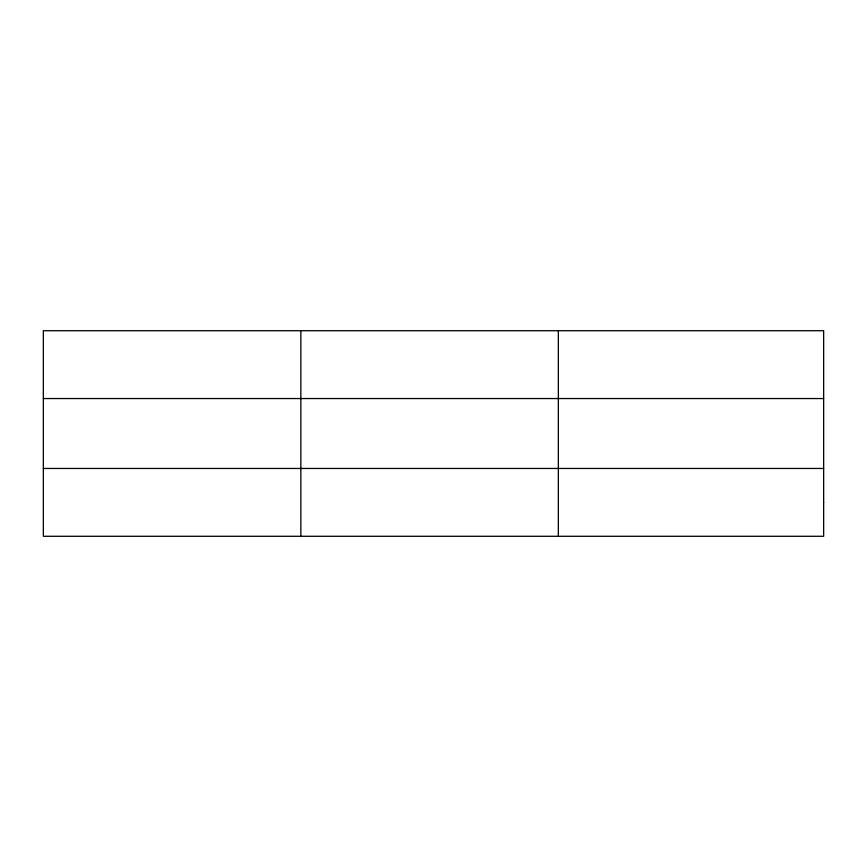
<?xml version="1.0" encoding="UTF-8"?>
<svg xmlns="http://www.w3.org/2000/svg" width="867" height="867" viewBox="0 0 867 867"><rect width="100%" height="100%" fill="white"/><g stroke="black" fill="none" stroke-linecap="round" stroke-linejoin="round"><path stroke-width="1.3" d="M300.849 536.283L300.849 330.717M558.348 536.283L558.348 330.717M43.35 398.549L823.65 398.549M43.35 468.451L823.65 468.451M823.65 502.361L823.65 536.283L43.35 536.283L43.35 330.717L823.65 330.717L823.65 502.361"/></g></svg>
